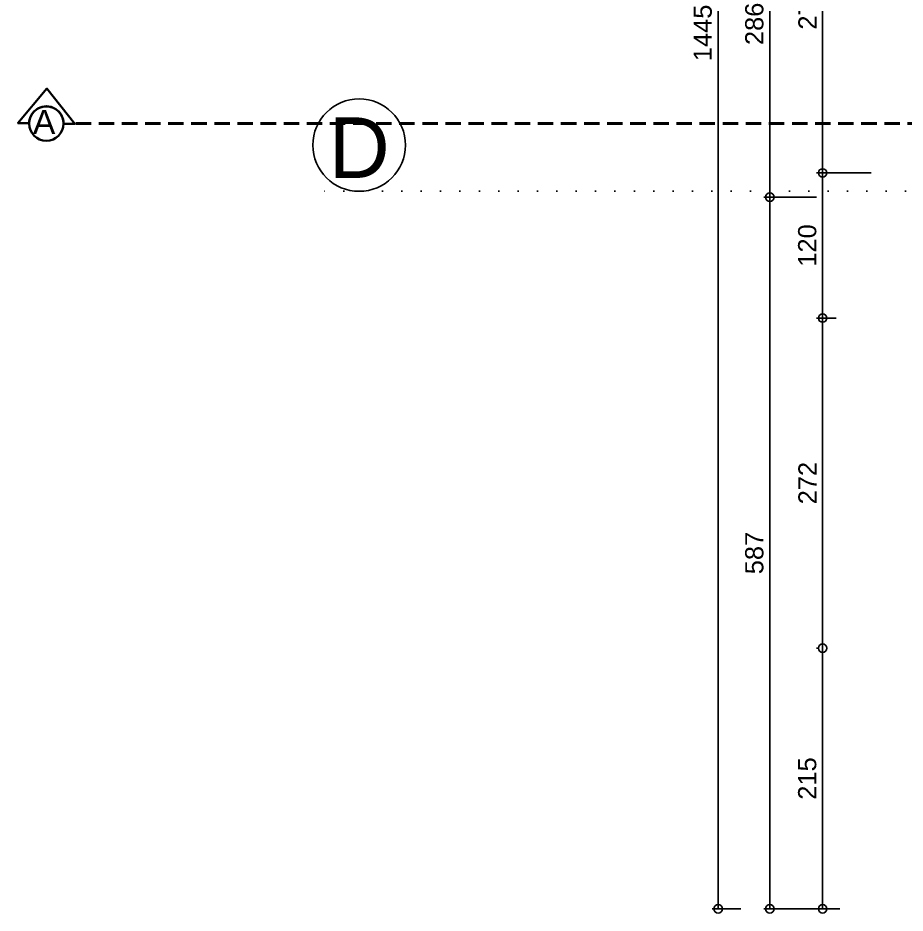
# Model space of a CAD drawing. Header units: millimetres. Extents: x 768 to 14077, y 324 to 18132.
# Drawn here: x 881 to 1612, y 10289 to 11027 of the extents above; entities that cross this region are included whole.
import ezdxf

# ---------------------------------------------------------------- set-up
doc = ezdxf.new("R2010")
doc.units = ezdxf.units.MM
doc.linetypes.add('DOT2', pattern=[3.175, 0, -3.175])
doc.linetypes.add('HIDDENX2', pattern=[19.05, 12.7, -6.35])
doc.layers.add('SEM_AKS', color=161, linetype='Continuous')
doc.layers.add('SEM_KESİK1', color=254, linetype='HIDDENX2', lineweight=40)
doc.styles.add('SEM_YAZI', font='arial.ttf')
doc.styles.get("Standard").update_dxf_attribs({"font": 'arial.ttf'})
doc.dimstyles.new('1-50-2', dxfattribs={"dimtxt": 15, "dimasz": 7, "dimexe": 5, "dimexo": 5, "dimgap": 5, "dimtad": 1, "dimdec": 0, "dimtxsty": 'Standard', "dimblk": 'ORIGIN', "dimcen": 5, "dimdle": 7, "dimclrd": 256, "dimclre": 256, "dimclrt": 256, "dimadec": 0, "dimazin": 0, "dimtfac": 1, "dimtdec": 0, "dimtix": 1, "dimtmove": 0, "dimatfit": 3, "dimldrblk": 'ORIGIN', "dimfxl": 1, "dimlwd": -1, "dimlwe": -1, "dimarcsym": 0})

# ---------------------------------------------------------------- blocks, each defined once
blk = doc.blocks.new('_Origin')
at = {"color": 0, "linetype": 'ByBlock', "lineweight": -2}
blk.add_line((0, 0), (-1, 0), dxfattribs=at)
blk.add_circle((0, 0), 0.5, dxfattribs=at)
blk = doc.blocks.new('*D312')
at = {"transparency": 16777216}
for p, q in [((1548.66, 11170.94), (1549.36, 11170.94)), ((1544.36, 11163.94), (1544.36, 10906.53)), ((1583.7, 10899.53), (1539.36, 10899.53))]:
    blk.add_line(p, q, dxfattribs=at)
at = {"layer": 'Defpoints', "color": 0, "transparency": 16777216}
for p in [(1543.66, 11170.94), (1544.36, 10899.53), (1588.7, 10899.53)]:
    blk.add_point(p, dxfattribs=at)
at = {"transparency": 16777216, "xscale": 7, "yscale": 7, "zscale": 7}
for p, rotation in [((1544.36, 11170.94), 90), ((1544.36, 10899.53), 270)]:
    blk.add_blockref('_Origin', p, dxfattribs=dict(at, rotation=rotation))
at = {"transparency": 16777216, "insert": (1531.83, 11035.23), "char_height": 15, "attachment_point": 5, "rotation": 90}
blk.add_mtext('271', dxfattribs=at)
blk = doc.blocks.new('*D313')
at = {"transparency": 16777216}
for p, q in [((1584.32, 10899.53), (1539.36, 10899.53)), ((1544.36, 10892.53), (1544.36, 10786.89)), ((1555.62, 10779.89), (1539.36, 10779.89))]:
    blk.add_line(p, q, dxfattribs=at)
at = {"layer": 'Defpoints', "color": 0, "transparency": 16777216}
for p in [(1589.32, 10899.53), (1544.36, 10779.89), (1560.62, 10779.89)]:
    blk.add_point(p, dxfattribs=at)
at = {"transparency": 16777216, "xscale": 7, "yscale": 7, "zscale": 7}
for p, rotation in [((1544.36, 10899.53), 90), ((1544.36, 10779.89), 270)]:
    blk.add_blockref('_Origin', p, dxfattribs=dict(at, rotation=rotation))
at = {"transparency": 16777216, "insert": (1531.7, 10839.71), "char_height": 15, "attachment_point": 5, "rotation": 90}
blk.add_mtext('120', dxfattribs=at)
blk = doc.blocks.new('*D314')
at = {"transparency": 16777216}
for p, q in [((1555.62, 10779.89), (1539.36, 10779.89)), ((1544.36, 10772.89), (1544.36, 10514.55)), ((1541.36, 10507.55), (1539.36, 10507.55))]:
    blk.add_line(p, q, dxfattribs=at)
at = {"layer": 'Defpoints', "color": 0, "transparency": 16777216}
for p in [(1560.62, 10779.89), (1544.36, 10507.55), (1546.36, 10507.55)]:
    blk.add_point(p, dxfattribs=at)
at = {"transparency": 16777216, "xscale": 7, "yscale": 7, "zscale": 7}
for p, rotation in [((1544.36, 10779.89), 90), ((1544.36, 10507.55), 270)]:
    blk.add_blockref('_Origin', p, dxfattribs=dict(at, rotation=rotation))
at = {"transparency": 16777216, "insert": (1531.83, 10643.72), "char_height": 15, "attachment_point": 5, "rotation": 90}
blk.add_mtext('272', dxfattribs=at)
blk = doc.blocks.new('*D315')
at = {"transparency": 16777216}
for p, q in [((1541.36, 10507.55), (1539.36, 10507.55)), ((1544.36, 10500.55), (1544.36, 10299.55)), ((1558.49, 10292.55), (1539.36, 10292.55))]:
    blk.add_line(p, q, dxfattribs=at)
at = {"layer": 'Defpoints', "color": 0, "transparency": 16777216}
for p in [(1546.36, 10507.55), (1544.36, 10292.55), (1563.49, 10292.55)]:
    blk.add_point(p, dxfattribs=at)
at = {"transparency": 16777216, "xscale": 7, "yscale": 7, "zscale": 7}
for p, rotation in [((1544.36, 10507.55), 90), ((1544.36, 10292.55), 270)]:
    blk.add_blockref('_Origin', p, dxfattribs=dict(at, rotation=rotation))
at = {"transparency": 16777216, "insert": (1531.7, 10400.05), "char_height": 15, "attachment_point": 5, "rotation": 90}
blk.add_mtext('215', dxfattribs=at)
blk = doc.blocks.new('*D316')
at = {"transparency": 16777216}
for p, q in [((1539.36, 10879.5), (1495.75, 10879.5)), ((1500.75, 10299.55), (1500.75, 10872.5)), ((1539.36, 10292.55), (1495.75, 10292.55))]:
    blk.add_line(p, q, dxfattribs=at)
at = {"layer": 'Defpoints', "color": 0, "transparency": 16777216}
for p in [(1500.75, 10879.5), (1544.36, 10879.5), (1544.36, 10292.55)]:
    blk.add_point(p, dxfattribs=at)
at = {"transparency": 16777216, "xscale": 7, "yscale": 7, "zscale": 7}
for p, rotation in [((1500.75, 10879.5), 90), ((1500.75, 10292.55), 270)]:
    blk.add_blockref('_Origin', p, dxfattribs=dict(at, rotation=rotation))
at = {"transparency": 16777216, "insert": (1488.09, 10586.02), "char_height": 15, "attachment_point": 5, "rotation": 90}
blk.add_mtext('587', dxfattribs=at)
blk = doc.blocks.new('*D317')
at = {"transparency": 16777216}
for p, q in [((1476.78, 11737.55), (1453.2, 11737.55)), ((1458.2, 10299.55), (1458.2, 11730.55)), ((1476.78, 10292.55), (1453.2, 10292.55))]:
    blk.add_line(p, q, dxfattribs=at)
at = {"layer": 'Defpoints', "color": 0, "transparency": 16777216}
for p in [(1458.2, 11737.55), (1481.78, 11737.55), (1481.78, 10292.55)]:
    blk.add_point(p, dxfattribs=at)
at = {"transparency": 16777216, "xscale": 7, "yscale": 7, "zscale": 7}
for p, rotation in [((1458.2, 11737.55), 90), ((1458.2, 10292.55), 270)]:
    blk.add_blockref('_Origin', p, dxfattribs=dict(at, rotation=rotation))
at = {"transparency": 16777216, "insert": (1445.54, 11015.05), "char_height": 15, "attachment_point": 5, "rotation": 90}
blk.add_mtext('1445', dxfattribs=at)
blk = doc.blocks.new('*D318')
at = {"transparency": 16777216}
for p, q in [((1499.25, 11165.5), (1495.75, 11165.5)), ((1500.75, 10886.5), (1500.75, 11158.5)), ((1539.36, 10879.5), (1495.75, 10879.5))]:
    blk.add_line(p, q, dxfattribs=at)
at = {"layer": 'Defpoints', "color": 0, "transparency": 16777216}
for p in [(1500.75, 11165.5), (1504.25, 11165.5), (1544.36, 10879.5)]:
    blk.add_point(p, dxfattribs=at)
at = {"transparency": 16777216, "xscale": 7, "yscale": 7, "zscale": 7}
for p, rotation in [((1500.75, 11165.5), 90), ((1500.75, 10879.5), 270)]:
    blk.add_blockref('_Origin', p, dxfattribs=dict(at, rotation=rotation))
at = {"transparency": 16777216, "insert": (1488.09, 11022.5), "char_height": 15, "attachment_point": 5, "rotation": 90}
blk.add_mtext('286', dxfattribs=at)

msp = doc.modelspace()

# ---------------------------------------------------------------- linework, layer by layer
at = {"layer": 'SEM_AKS', "linetype": 'DOT2', "ltscale": 5}
msp.add_line((5766.25, 10884.39), (1124.06, 10884.39), dxfattribs=at)
at = {"layer": 'SEM_AKS', "ltscale": 5}
msp.add_circle((1162.2, 10922.53), 38.14, dxfattribs=at)
at = {"layer": 'SEM_KESİK1'}
msp.add_line((5075.09, 10940.29), (928.04, 10940.29), dxfattribs=at)
at = {"layer": 'SEM_KESİK1', "linetype": 'ByBlock', "lineweight": 30, "ltscale": 0.1}
msp.add_lwpolyline([(890.07, 10940.5, -1.000319), (918.45, 10940.06), (927.7, 10939.92), (904.71, 10969.18), (880.82, 10940.64)], format="xyb", close=True, dxfattribs=at)
msp.add_circle((904.26, 10940.29), 14.19, dxfattribs=at)

# ---------------------------------------------------------------- texts
at = {"layer": 'SEM_AKS', "linetype": 'DOT2', "ltscale": 5}
msp.add_text('D', height=50, dxfattribs=at).set_placement((1136.97, 10895.41))
at = {"layer": 'SEM_KESİK1', "linetype": 'ByBlock', "lineweight": 30, "ltscale": 0.1, "insert": (911.66, 10931.73), "char_height": 19.78, "width": 7.9102, "attachment_point": 9, "style": 'SEM_YAZI'}
msp.add_mtext('A', dxfattribs=at)

# ---------------------------------------------------------------- dimensions: what is measured, and where the dimension line sits
for base, p1, p2, picture, middle in [((1458.2, 11737.55), (1481.78, 10292.55), (1481.78, 11737.55), '*D317', (1445.54, 11015.05)), ((1500.75, 10879.5), (1544.36, 10292.55), (1544.36, 10879.5), '*D316', (1488.09, 10586.02))]:
    dim = msp.add_linear_dim(base=base, p1=p1, p2=p2, angle=90, dimstyle='1-50-2')
    dim.commit()
    dim.dimension.update_dxf_attribs({"geometry": picture, "text_midpoint": middle})
for base, p1, p2, picture, middle in [((1544.36, 10899.53), (1543.66, 11170.94), (1588.7, 10899.53), '*D312', (1531.83, 11035.23)), ((1500.75, 11165.5), (1544.36, 10879.5), (1504.25, 11165.5), '*D318', (1488.09, 11022.5)), ((1544.36, 10779.89), (1589.32, 10899.53), (1560.62, 10779.89), '*D313', (1531.7, 10839.71)), ((1544.36, 10507.55), (1560.62, 10779.89), (1546.36, 10507.55), '*D314', (1531.83, 10643.72)), ((1544.36, 10292.55), (1546.36, 10507.55), (1563.49, 10292.55), '*D315', (1531.7, 10400.05))]:
    dim = msp.add_linear_dim(base=base, p1=p1, p2=p2, angle=90, dimstyle='1-50-2', override={"dimtmove": 1})
    dim.commit()
    dim.dimension.update_dxf_attribs({"geometry": picture, "text_midpoint": middle})

doc.saveas('drawing.dxf')
